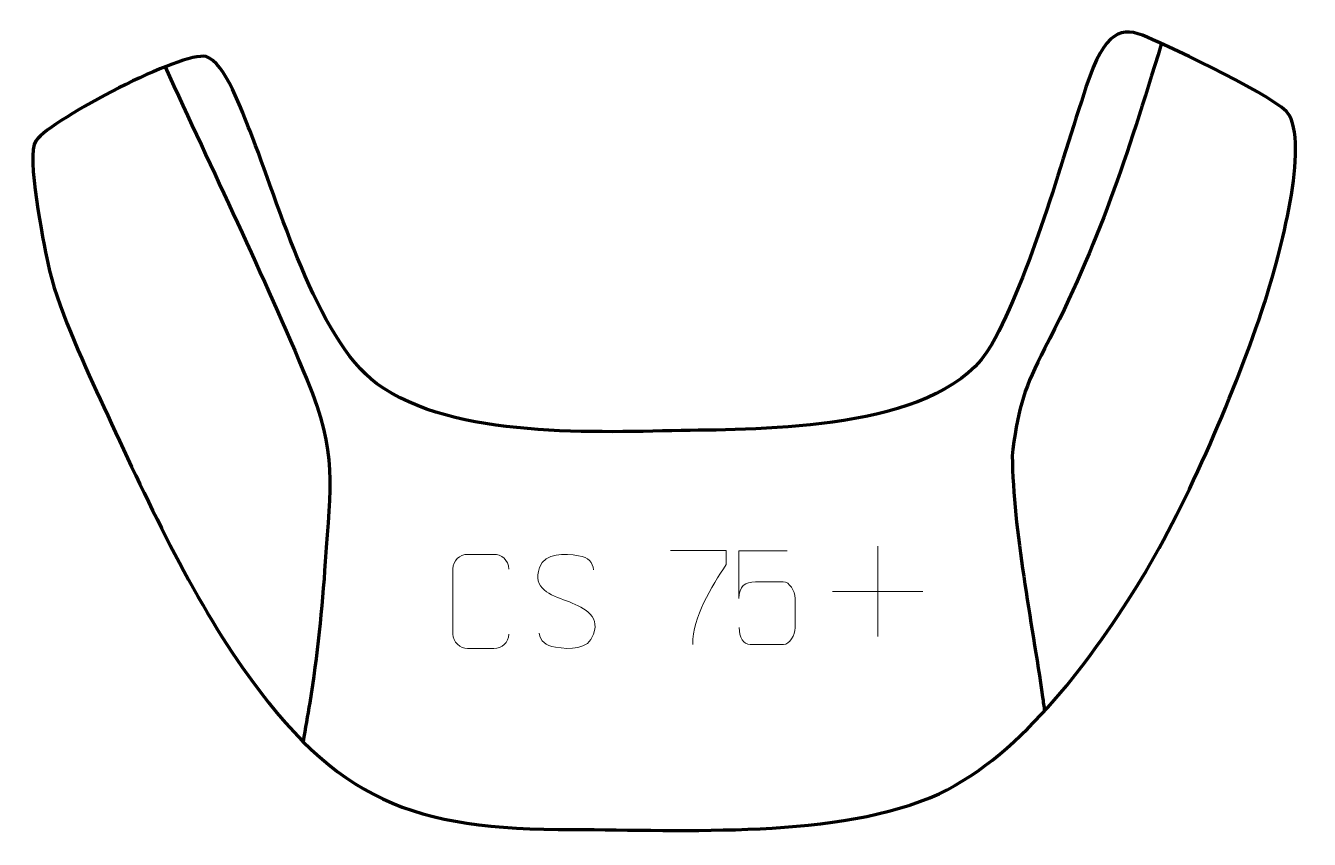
# Model space of a CAD drawing. Header units: millimetres. Extents: x -519 to -178, y 156 to 372.
import ezdxf

# ---------------------------------------------------------------- set-up
doc = ezdxf.new("R2010")
doc.units = ezdxf.units.MM
doc.header["$MEASUREMENT"] = 0
doc.layers.add('layer 2', color=7, linetype='Continuous')
doc.layers.add('layer 3', color=7, linetype='Continuous')

msp = doc.modelspace()

# ---------------------------------------------------------------- linework, layer by layer
at = {"layer": 'layer 2', "color": 142, "lineweight": 158}
for points, knots in [([(-217.6709, 366.9012), (-226.972, 336.5927), (-233.9461, 314.582), (-248.6627, 286.0879), (-248.6627, 286.0879), (-253.9046, 275.9387), (-255.6164, 270.7912), (-257.0831, 259.4177), (-257.0831, 259.4177), (-257.0831, 259.4177), (-257.2632, 257.6424), (-257.2632, 257.6424), (-257.2632, 257.6424), (-257.0263, 237.6053), (-252.0596, 213.7334), (-249.1954, 193.5836), (-249.1954, 193.5836), (-249.023, 192.3532), (-248.8523, 191.1227), (-248.6821, 189.8921)], [0, 0, 0, 0, 0.16666667, 0.16666667, 0.16666667, 0.16666667, 0.33333333, 0.33333333, 0.33333333, 0.33333333, 0.5, 0.5, 0.5, 0.5, 0.66666667, 0.66666667, 0.66666667, 0.66666667, 1, 1, 1, 1]), ([(-482.2575, 360.9181), (-469.8181, 333.4456), (-456.0395, 305.5163), (-444.5608, 277.7536), (-444.5608, 277.7536), (-436.4708, 258.187), (-438.402, 249.8281), (-439.7468, 229.5971), (-439.7468, 229.5971), (-440.5238, 216.9244), (-441.8595, 204.6218), (-443.8695, 192.0845), (-443.8695, 192.0845), (-444.4601, 188.6552), (-445.0507, 185.2268), (-445.6334, 181.7961)], [0, 0, 0, 0, 0.2, 0.2, 0.2, 0.2, 0.4, 0.4, 0.4, 0.4, 0.6, 0.6, 0.6, 0.6, 1, 1, 1, 1])]:
    msp.add_open_spline(points, degree=3, knots=knots, dxfattribs=at)
at = {"layer": 'layer 3', "color": 242, "lineweight": 158}
msp.add_open_spline([(-513.4606, 308.854), (-514.5522, 314.5177), (-519.3055, 337.1859), (-516.6172, 341.2565), (-516.6172, 341.2565), (-511.8403, 347.3923), (-477.657, 365.1338), (-471.3986, 363.6022), (-471.3986, 363.6022), (-466.4567, 362.3928), (-461.582, 348.4176), (-459.6938, 343.774), (-459.6938, 343.774), (-452.0738, 324.7908), (-442.2481, 288.9316), (-426.014, 276.7297), (-426.014, 276.7297), (-405.4463, 261.9351), (-367.639, 263.9577), (-342.8415, 264.3707), (-342.8415, 264.3707), (-320.2114, 264.7463), (-275.4358, 264.7821), (-262.7875, 287.0562), (-262.7875, 287.0562), (-252.3052, 305.9804), (-244.5828, 334.7072), (-237.5838, 355.734), (-237.5838, 355.734), (-232.6298, 370.6168), (-228.2884, 371.81), (-221.3853, 368.7566), (-221.3853, 368.7566), (-214.9321, 365.8634), (-186.2428, 352.7001), (-183.6717, 348.0261), (-183.6717, 348.0261), (-178.3472, 338.3467), (-187.0681, 308.0349), (-190.3501, 297.9847), (-190.3501, 297.9847), (-197.6907, 275.5066), (-210.5109, 245.421), (-222.8282, 225.1201), (-222.8282, 225.1201), (-235.5981, 204.4673), (-254.2316, 178.5408), (-276.6273, 167.9572), (-276.6273, 167.9572), (-303.1308, 155.8422), (-344.6512, 158.4563), (-373.9467, 158.4235), (-373.9467, 158.4235), (-416.5175, 158.3757), (-436.7398, 165.808), (-461.7868, 201.5094), (-461.7868, 201.5094), (-476.2361, 222.1051), (-488.871, 249.5854), (-499.5467, 272.6921), (-499.5467, 272.6921), (-504.3852, 283.1645), (-511.0461, 297.6732), (-513.4606, 308.854)], degree=3, knots=[0, 0, 0, 0, 0.05882353, 0.05882353, 0.05882353, 0.05882353, 0.11764706, 0.11764706, 0.11764706, 0.11764706, 0.17647059, 0.17647059, 0.17647059, 0.17647059, 0.23529412, 0.23529412, 0.23529412, 0.23529412, 0.29411765, 0.29411765, 0.29411765, 0.29411765, 0.35294118, 0.35294118, 0.35294118, 0.35294118, 0.41176471, 0.41176471, 0.41176471, 0.41176471, 0.47058824, 0.47058824, 0.47058824, 0.47058824, 0.52941176, 0.52941176, 0.52941176, 0.52941176, 0.58823529, 0.58823529, 0.58823529, 0.58823529, 0.64705882, 0.64705882, 0.64705882, 0.64705882, 0.70588235, 0.70588235, 0.70588235, 0.70588235, 0.76470588, 0.76470588, 0.76470588, 0.76470588, 0.82352941, 0.82352941, 0.82352941, 0.82352941, 0.88235294, 0.88235294, 0.88235294, 0.88235294, 1, 1, 1, 1], dxfattribs=at)
at = {"layer": 'layer 3', "color": 250, "lineweight": 9}
for points, knots in [([(-375.6633, 219.1693), (-379.9116, 220.6397), (-384.8197, 222.4355), (-382.8146, 227.9558), (-382.8146, 227.9558), (-381.3111, 232.0957), (-376.0975, 231.7072), (-372.4939, 231.1061), (-372.4939, 231.1061), (-369.6333, 230.6289), (-368.7686, 229.4157), (-368.458, 227.3316)], [0, 0, 0, 0, 0.25, 0.25, 0.25, 0.25, 0.5, 0.5, 0.5, 0.5, 1, 1, 1, 1]), ([(-348.0303, 232.5327), (-348.0303, 232.5327), (-333.2142, 232.5327), (-333.2142, 232.5327), (-333.2142, 232.5327), (-333.2145, 231.2831), (-333.2145, 230.0335), (-333.2142, 228.7837), (-333.2142, 228.7837), (-337.2086, 222.7866), (-342.1238, 214.953), (-342.1238, 207.5742)], [0, 0, 0, 0, 0.25, 0.25, 0.25, 0.25, 0.5, 0.5, 0.5, 0.5, 1, 1, 1, 1]), ([(-317.0021, 232.4511), (-317.0021, 232.4511), (-329.8538, 232.4511), (-329.8538, 232.4511), (-329.8538, 232.4511), (-329.8535, 228.2205), (-329.8535, 223.9896), (-329.8538, 219.7584), (-329.8538, 219.7584), (-329.8541, 223.0685), (-328.2231, 224.1403), (-325.4111, 224.2008), (-325.4111, 224.2008), (-322.9715, 224.2011), (-320.532, 224.2011), (-318.0928, 224.2008), (-318.0928, 224.2008), (-316.443, 224.2076), (-314.9681, 221.8271), (-314.9396, 219.7584), (-314.9396, 219.7584), (-314.9399, 217.1711), (-314.9399, 214.5835), (-314.9396, 211.9958), (-314.9396, 211.9958), (-314.8934, 210.0364), (-316.3928, 207.6001), (-318.0187, 207.5416), (-318.0187, 207.5416), (-319.9752, 207.5419), (-324.8702, 207.5419), (-326.8272, 207.5416), (-326.8272, 207.5416), (-328.6727, 207.5328), (-329.7798, 209.4976), (-329.8006, 212.0487)], [0, 0, 0, 0, 0.1, 0.1, 0.1, 0.1, 0.2, 0.2, 0.2, 0.2, 0.3, 0.3, 0.3, 0.3, 0.4, 0.4, 0.4, 0.4, 0.5, 0.5, 0.5, 0.5, 0.6, 0.6, 0.6, 0.6, 0.7, 0.7, 0.7, 0.7, 0.8, 0.8, 0.8, 0.8, 1, 1, 1, 1]), ([(-390.9732, 210.3373), (-391.113, 208.0139), (-392.7902, 206.5343), (-394.9379, 206.5235), (-394.9379, 206.5235), (-397.2698, 206.5239), (-399.6017, 206.5239), (-401.9332, 206.5235), (-401.9332, 206.5235), (-403.8582, 206.4181), (-405.8303, 208.3026), (-405.8191, 210.3199), (-405.8191, 210.3199), (-405.8187, 216.09), (-405.8187, 221.8597), (-405.8191, 227.629), (-405.8191, 227.629), (-405.8149, 229.7671), (-404.0682, 231.4863), (-401.9158, 231.4728), (-401.9158, 231.4728), (-399.5901, 231.4728), (-397.264, 231.4728), (-394.9379, 231.4728), (-394.9379, 231.4728), (-392.9913, 231.5083), (-390.9999, 230.0168), (-390.9732, 227.5792)], [0, 0, 0, 0, 0.125, 0.125, 0.125, 0.125, 0.25, 0.25, 0.25, 0.25, 0.375, 0.375, 0.375, 0.375, 0.5, 0.5, 0.5, 0.5, 0.625, 0.625, 0.625, 0.625, 0.75, 0.75, 0.75, 0.75, 1, 1, 1, 1]), ([(-375.6633, 219.1692), (-371.6447, 217.5225), (-366.6152, 215.6342), (-368.4492, 210.2739), (-368.4492, 210.2739), (-369.909, 206.0075), (-374.8198, 206.2642), (-378.5459, 206.8189), (-378.5459, 206.8189), (-381.2959, 207.2287), (-382.5168, 208.4422), (-382.8948, 210.5544)], [0, 0, 0, 0, 0.25, 0.25, 0.25, 0.25, 0.5, 0.5, 0.5, 0.5, 1, 1, 1, 1])]:
    msp.add_open_spline(points, degree=3, knots=knots, dxfattribs=at)
for points in [[(-292.9971, 233.63), (-292.9971, 233.63), (-292.9971, 209.6521), (-292.9971, 209.6521)], [(-304.986, 221.641), (-304.986, 221.641), (-281.0081, 221.641), (-281.0081, 221.641)]]:
    msp.add_open_spline(points, degree=3, dxfattribs=at)

doc.saveas('drawing.dxf')
